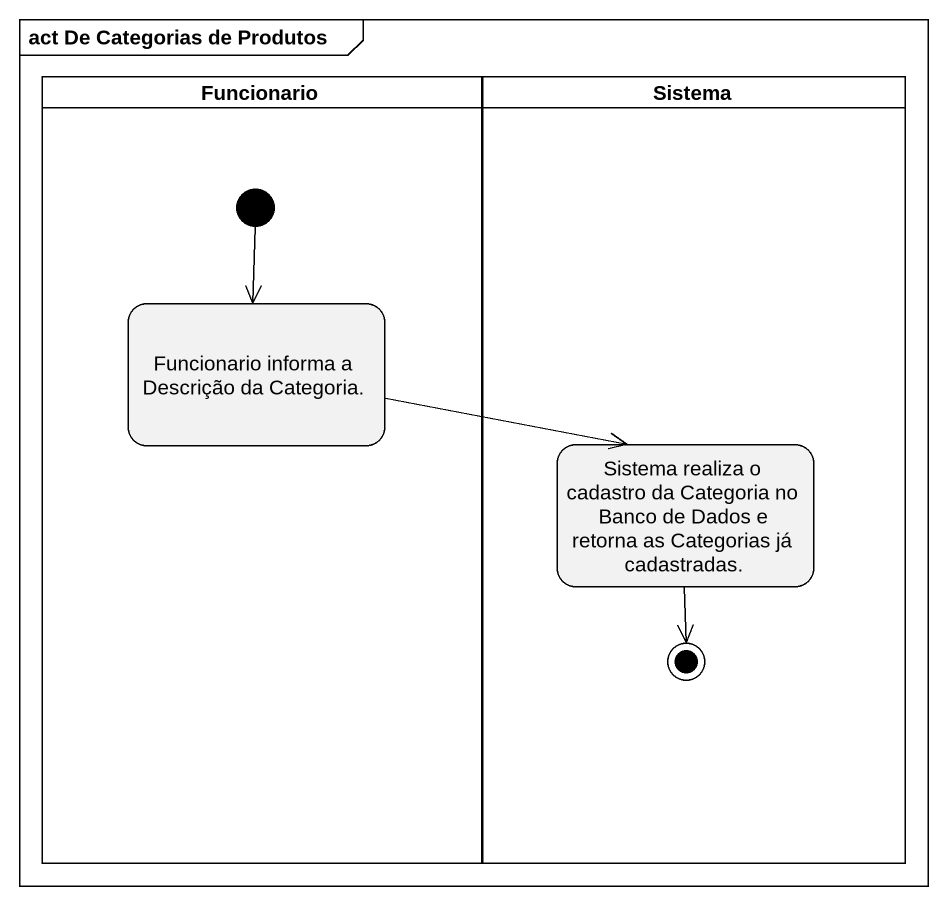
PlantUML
@startuml
mainframe act De Categorias de Produtos
hide empty description
state Funcionario <<partition>> {
  state "Funcionario informa a Descrição da Categoria." as Funcionario_informa_a
  [*] --> Funcionario_informa_a
}
state Sistema <<partition>> {
  state "Sistema realiza o cadastro da Categoria no Banco de Dados e retorna as Categorias já cadastradas." as Sistema_realiza_o_cadastro
  Sistema_realiza_o_cadastro --> [*]
}
Funcionario_informa_a -right-> Sistema_realiza_o_cadastro
@enduml
